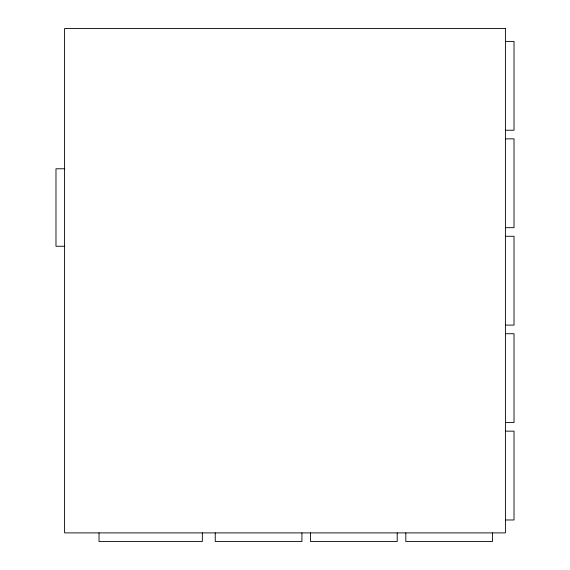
<?xml version="1.0" encoding="UTF-8"?>
<svg xmlns="http://www.w3.org/2000/svg" width="570" height="570" viewBox="0 0 570 570"><rect width="100%" height="100%" fill="white"/><g stroke="black" fill="none" stroke-linecap="round" stroke-linejoin="round"><path stroke-width="0.85" d="M505.412 41.41L514.019 41.41L514.019 130.238L505.412 130.238M505.412 138.845L514.019 138.845L514.019 227.672L505.412 227.672M64.588 168.777L55.981 168.777L55.981 246.261L64.588 246.261M505.412 236.279L514.019 236.279L514.019 325.107L505.412 325.107M505.412 333.721L514.019 333.721L514.019 422.541L505.412 422.541M505.412 431.155L514.019 431.155L514.019 519.975L505.412 519.975M492.501 532.893L492.501 541.5L405.819 541.5L405.819 532.893M397.212 532.893L397.212 541.5L310.536 541.5L310.536 532.893M301.922 532.893L301.922 541.5L215.246 541.5L215.246 532.893M202.336 532.893L202.336 541.5L99.023 541.5L99.023 532.893M505.412 28.5L64.588 28.5L64.588 532.893L505.412 532.893L505.412 28.5"/></g></svg>
